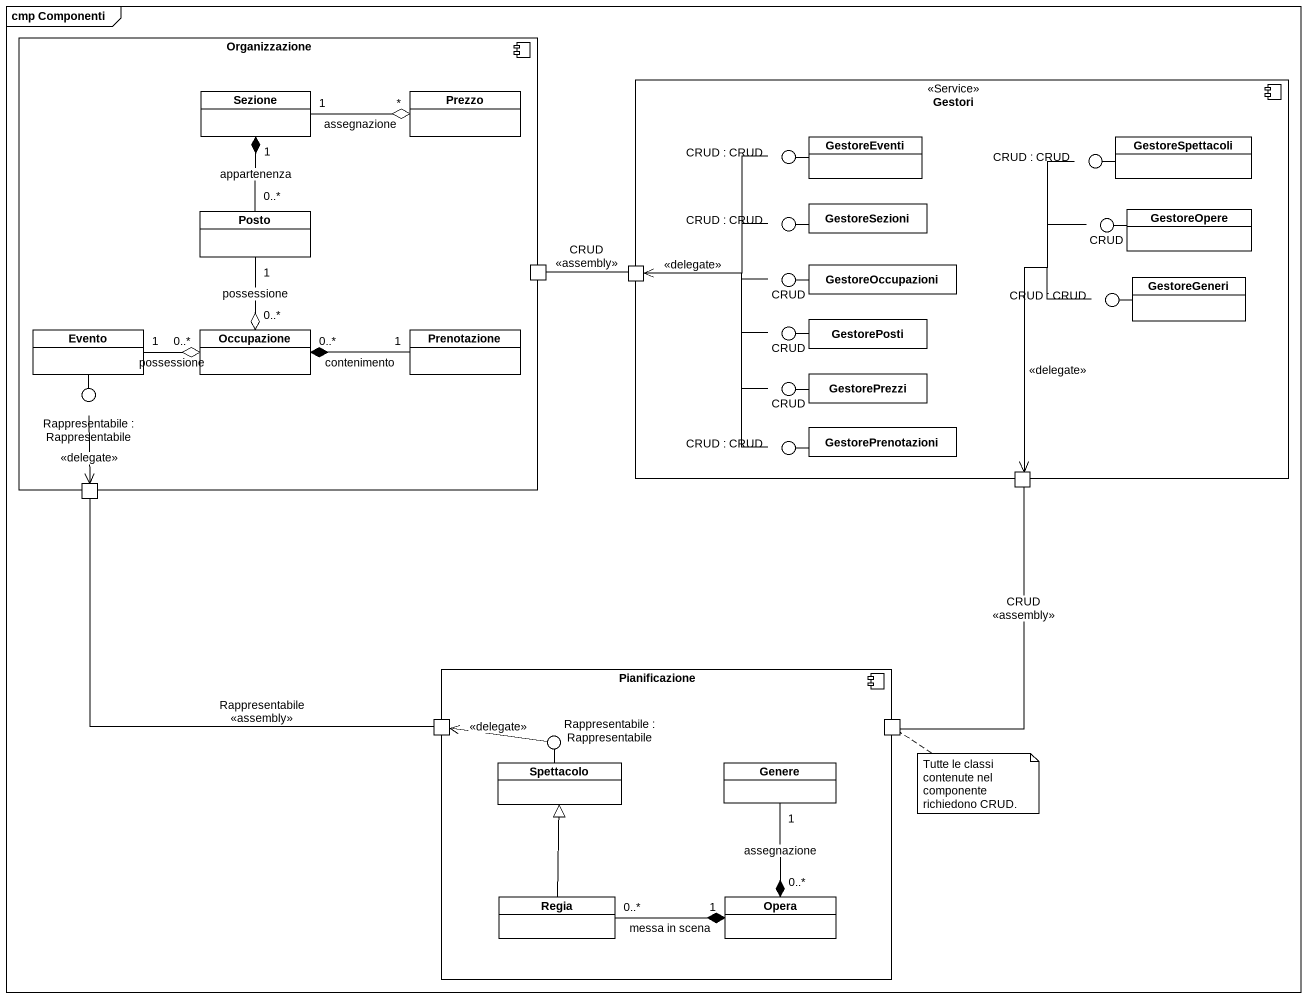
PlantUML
@startuml
mainframe cmp Componenti
allowmixing
hide circle
hide empty members
component Organizzazione {
  class Sezione
  class Prezzo
  class Posto
  port " " as port1
  class Evento
  class Occupazione
  class Prenotazione
  port " " as port3
}
component Gestori <<Service>> {
  class GestoreEventi
  class GestoreSpettacoli
  class GestoreSezioni
  class GestoreOpere
  port " " as port2
  class GestoreOccupazioni
  class GestoreGeneri
  class GestorePosti
  class GestorePrezzi
  class GestorePrenotazioni
  port " " as port4
}
() "CRUD : CRUD" as CRUD
() "CRUD : CRUD" as CRUD_2
() "CRUD : CRUD" as CRUD_3
() "CRUD" as CRUD_4
() "CRUD" as CRUD_5
() "CRUD : CRUD" as CRUD_6
() "CRUD" as CRUD_7
() "Rappresentabile : Rappresentabile" as Rappresentabile
() "CRUD" as CRUD_8
() "CRUD : CRUD" as CRUD_9
component Pianificazione {
  port " " as port5
  port " " as port6
  class Spettacolo
  class Genere
  class Regia
  class Opera
}
() "Rappresentabile : Rappresentabile" as Rappresentabile_2
GestoreEventi -left- CRUD
GestoreSpettacoli -left- CRUD_2
GestoreSezioni -left- CRUD_3
GestoreOpere -left- CRUD_4
GestoreOccupazioni -left- CRUD_5
GestoreGeneri -left- CRUD_6
GestorePosti -left- CRUD_7
Evento -- Rappresentabile
GestorePrezzi -left- CRUD_8
GestorePrenotazioni -left- CRUD_9
Spettacolo -up- Rappresentabile_2
Sezione "1" -right-o "*" Prezzo : assegnazione
CRUD --> port2
CRUD_2 --> port4
Posto "0..*" -up-* "1" Sezione : appartenenza
Posto "1" --o "0..*" Occupazione : possessione
CRUD_3 -left-> port2 : <<delegate>>
CRUD_4 --> port4
port1 -right- port2 : CRUD\n<<assembly>>
CRUD_5 -left-> port2
CRUD_6 --> port4 : <<delegate>>
Evento "1" -right-o "0..*" Occupazione : possessione
Prenotazione "1" -left-* "0..*" Occupazione : contenimento
CRUD_7 -left-> port2
Rappresentabile --> port3 : <<delegate>>
CRUD_8 -up-> port2
CRUD_9 -up-> port2
port5 -up- port3 : Rappresentabile\n<<assembly>>
Rappresentabile_2 -left-> port5 : <<delegate>>
port6 -up- port4 : CRUD\n<<assembly>>
Genere "1" --* "0..*" Opera : assegnazione
Regia -up-|> Spettacolo
Regia "0..*" -right-* "1" Opera : messa in scena
note as N1
  Tutte le classi contenute nel componente richiedono CRUD.
end note
N1 .. port6
@enduml
